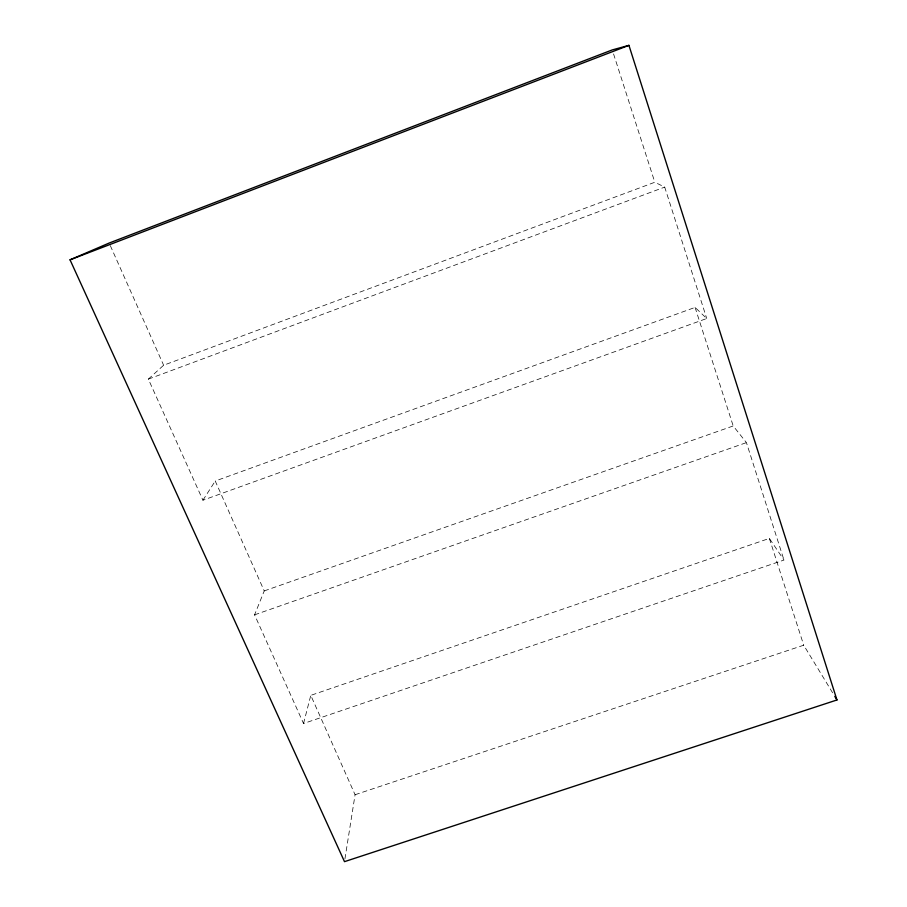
<?xml version="1.0" encoding="UTF-8"?>
<svg xmlns="http://www.w3.org/2000/svg" width="907" height="907" viewBox="0 0 907 907"><rect width="100%" height="100%" fill="white"/><g stroke="black" fill="none" stroke-linecap="round" stroke-linejoin="round"><path stroke-width="0.68" stroke-dasharray="4.54 3.4" d="M344.943 858.861L355.079 794.725L310.784 695.363L769.363 538.407L783.977 560.05L303.539 723.514L254.572 614.844L264.232 590.922L215.242 481.027L695.079 307.416L706.734 318.516L202.919 500.222L148.351 379.126L163.623 365.238L654.82 182.25L664.706 187.103L706.734 318.516M303.539 723.514L310.784 695.363M202.919 500.222L215.242 481.027M148.351 379.126L664.706 187.103M264.232 590.922L733.207 425.961L746.427 442.627L783.977 560.05M254.572 614.844L746.427 442.627M355.079 794.725L803.715 645.206L833.352 694.014M110.303 245.627L163.623 365.238M613.551 53.921L654.82 182.25M695.079 307.416L733.207 425.961M769.363 538.407L803.715 645.206"/><path stroke-width="1.36" d="M70.043 259.833L109.157 243.053L612.259 49.919L628.936 45.35L836.957 699.966L344.501 861.65L70.043 259.833L628.936 45.35M834.791 696.395L836.957 699.966"/></g></svg>
